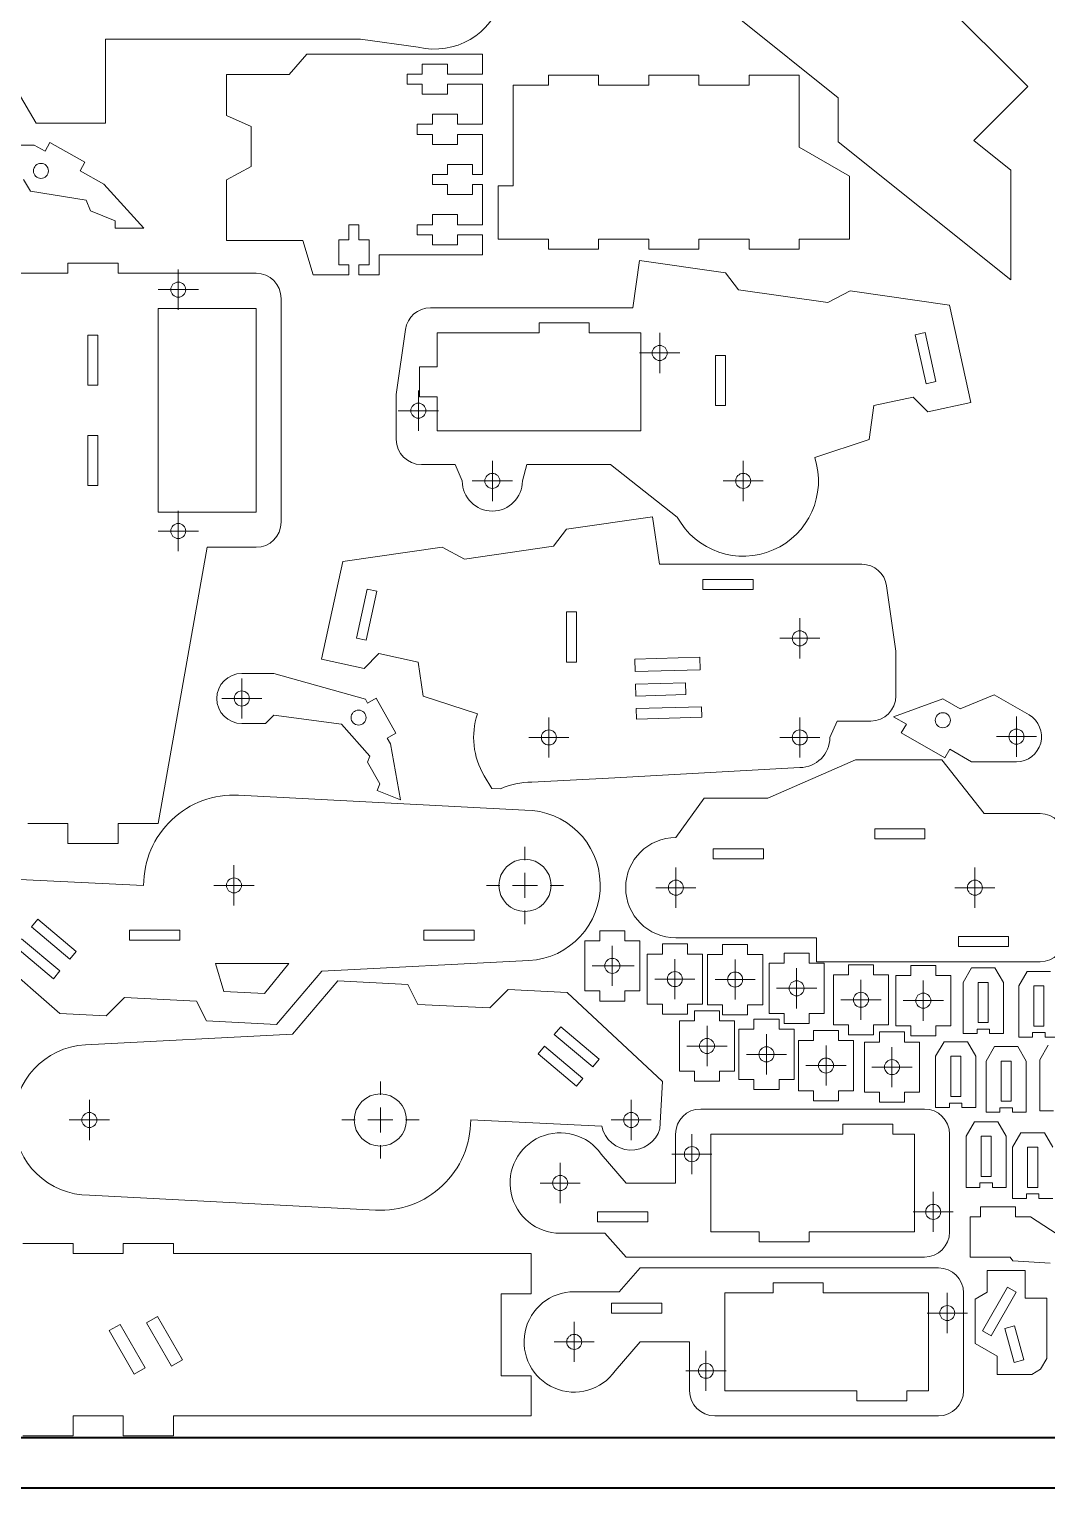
# Model space of a CAD drawing. Header units: millimetres. Extents: x 0 to 1189, y 0 to 841.
# Drawn here: x 303.1 to 505.9, y 0.2 to 290.9 of the extents above; entities that cross this region are included whole.
import ezdxf

# ---------------------------------------------------------------- set-up
doc = ezdxf.new("R2010")
doc.units = ezdxf.units.MM

# ---------------------------------------------------------------- blocks, each defined once
blk = doc.blocks.new('SW_CENTERMARKSYMBOL_24')
at = {"color": 0, "linetype": 'Continuous', "lineweight": 0}
for p, q in [((0, 2.5), (0, 4)), ((-2.5, 0), (-4, 0)), ((0, 0), (-2.5, 0)), ((0, 0), (0, 2.5)), ((0, 0), (0, -2.5)), ((0, 0), (2.5, 0)), ((2.5, 0), (4, 0)), ((0, -2.5), (0, -4))]:
    blk.add_line(p, q, dxfattribs=at)
blk = doc.blocks.new('SW_CENTERMARKSYMBOL_25')
at = {"color": 0, "linetype": 'Continuous', "lineweight": 0}
for p, q in [((0, 5), (0, 7.7)), ((-5, 0), (-7.7, 0)), ((0, 0), (-2.5, 0)), ((0, 0), (0, 2.5)), ((0, 0), (0, -2.5)), ((0, 0), (2.5, 0)), ((5, 0), (7.7, 0)), ((0, -5), (0, -7.7))]:
    blk.add_line(p, q, dxfattribs=at)
blk = doc.blocks.new('SW_CENTERMARKSYMBOL_26')
at = {"color": 0, "linetype": 'Continuous', "lineweight": 0}
for p, q in [((0, 2.5), (0, 4)), ((-2.5, 0), (-4, 0)), ((0, 0), (-2.5, 0)), ((0, 0), (0, 2.5)), ((0, 0), (0, -2.5)), ((0, 0), (2.5, 0)), ((2.5, 0), (4, 0)), ((0, -2.5), (0, -4))]:
    blk.add_line(p, q, dxfattribs=at)
blk = doc.blocks.new('SW_CENTERMARKSYMBOL_30')
at = {"color": 0, "linetype": 'Continuous', "lineweight": 0}
for p, q in [((0, 5), (0, 7.7)), ((-5, 0), (-7.7, 0)), ((0, 0), (-2.5, 0)), ((0, 0), (0, 2.5)), ((0, 0), (0, -2.5)), ((0, 0), (2.5, 0)), ((5, 0), (7.7, 0)), ((0, -5), (0, -7.7))]:
    blk.add_line(p, q, dxfattribs=at)
blk = doc.blocks.new('SW_CENTERMARKSYMBOL_31')
at = {"color": 0, "linetype": 'Continuous', "lineweight": 0}
for p, q in [((0, 2.5), (0, 4)), ((-2.5, 0), (-4, 0)), ((0, 0), (-2.5, 0)), ((0, 0), (0, 2.5)), ((0, 0), (0, -2.5)), ((0, 0), (2.5, 0)), ((2.5, 0), (4, 0)), ((0, -2.5), (0, -4))]:
    blk.add_line(p, q, dxfattribs=at)
blk = doc.blocks.new('SW_CENTERMARKSYMBOL_34')
at = {"color": 0, "linetype": 'Continuous', "lineweight": 0}
for p, q in [((0, 2.5), (0, 4)), ((-2.5, 0), (-4, 0)), ((0, 0), (-2.5, 0)), ((0, 0), (0, 2.5)), ((0, 0), (0, -2.5)), ((0, 0), (2.5, 0)), ((2.5, 0), (4, 0)), ((0, -2.5), (0, -4))]:
    blk.add_line(p, q, dxfattribs=at)
blk = doc.blocks.new('SW_CENTERMARKSYMBOL_35')
at = {"color": 0, "linetype": 'Continuous', "lineweight": 0}
for p, q in [((0, 2.5), (0, 4)), ((-2.5, 0), (-4, 0)), ((0, 0), (-2.5, 0)), ((0, 0), (0, 2.5)), ((0, 0), (0, -2.5)), ((0, 0), (2.5, 0)), ((2.5, 0), (4, 0)), ((0, -2.5), (0, -4))]:
    blk.add_line(p, q, dxfattribs=at)
blk = doc.blocks.new('SW_CENTERMARKSYMBOL_36')
at = {"color": 0, "linetype": 'Continuous', "lineweight": 0}
for p, q in [((0, 2.5), (0, 4)), ((-2.5, 0), (-4, 0)), ((0, 0), (-2.5, 0)), ((0, 0), (0, 2.5)), ((0, 0), (0, -2.5)), ((0, 0), (2.5, 0)), ((2.5, 0), (4, 0)), ((0, -2.5), (0, -4))]:
    blk.add_line(p, q, dxfattribs=at)
blk = doc.blocks.new('SW_CENTERMARKSYMBOL_40')
at = {"color": 0, "linetype": 'Continuous', "lineweight": 0}
for p, q in [((0, 2.5), (0, 4)), ((-2.5, 0), (-4, 0)), ((0, 0), (-2.5, 0)), ((0, 0), (0, 2.5)), ((0, 0), (0, -2.5)), ((0, 0), (2.5, 0)), ((2.5, 0), (4, 0)), ((0, -2.5), (0, -4))]:
    blk.add_line(p, q, dxfattribs=at)
blk = doc.blocks.new('SW_CENTERMARKSYMBOL_41')
at = {"color": 0, "linetype": 'Continuous', "lineweight": 0}
for p, q in [((0, 2.5), (0, 4)), ((-2.5, 0), (-4, 0)), ((0, 0), (-2.5, 0)), ((0, 0), (0, 2.5)), ((0, 0), (0, -2.5)), ((0, 0), (2.5, 0)), ((2.5, 0), (4, 0)), ((0, -2.5), (0, -4))]:
    blk.add_line(p, q, dxfattribs=at)
blk = doc.blocks.new('SW_CENTERMARKSYMBOL_42')
at = {"color": 0, "linetype": 'Continuous', "lineweight": 0}
for p, q in [((0, 2.5), (0, 4)), ((-2.5, 0), (-4, 0)), ((0, 0), (-2.5, 0)), ((0, 0), (0, 2.5)), ((0, 0), (0, -2.5)), ((0, 0), (2.5, 0)), ((2.5, 0), (4, 0)), ((0, -2.5), (0, -4))]:
    blk.add_line(p, q, dxfattribs=at)
blk = doc.blocks.new('SW_CENTERMARKSYMBOL_46')
at = {"color": 0, "linetype": 'Continuous', "lineweight": 0}
for p, q in [((0, 2.5), (0, 4)), ((-2.5, 0), (-4, 0)), ((0, 0), (-2.5, 0)), ((0, 0), (0, 2.5)), ((0, 0), (0, -2.5)), ((0, 0), (2.5, 0)), ((2.5, 0), (4, 0)), ((0, -2.5), (0, -4))]:
    blk.add_line(p, q, dxfattribs=at)
blk = doc.blocks.new('SW_CENTERMARKSYMBOL_47')
at = {"color": 0, "linetype": 'Continuous', "lineweight": 0}
for p, q in [((0, 2.5), (0, 4)), ((-2.5, 0), (-4, 0)), ((0, 0), (-2.5, 0)), ((0, 0), (0, 2.5)), ((0, 0), (0, -2.5)), ((0, 0), (2.5, 0)), ((2.5, 0), (4, 0)), ((0, -2.5), (0, -4))]:
    blk.add_line(p, q, dxfattribs=at)
blk = doc.blocks.new('SW_CENTERMARKSYMBOL_50')
at = {"color": 0, "linetype": 'Continuous', "lineweight": 0}
for p, q in [((0, 2.5), (0, 4)), ((-2.5, 0), (-4, 0)), ((0, 0), (-2.5, 0)), ((0, 0), (0, 2.5)), ((0, 0), (0, -2.5)), ((0, 0), (2.5, 0)), ((2.5, 0), (4, 0)), ((0, -2.5), (0, -4))]:
    blk.add_line(p, q, dxfattribs=at)
blk = doc.blocks.new('SW_CENTERMARKSYMBOL_51')
at = {"color": 0, "linetype": 'Continuous', "lineweight": 0}
for p, q in [((0, 2.5), (0, 4)), ((-2.5, 0), (-4, 0)), ((0, 0), (-2.5, 0)), ((0, 0), (0, 2.5)), ((0, 0), (0, -2.5)), ((0, 0), (2.5, 0)), ((2.5, 0), (4, 0)), ((0, -2.5), (0, -4))]:
    blk.add_line(p, q, dxfattribs=at)
blk = doc.blocks.new('SW_CENTERMARKSYMBOL_52')
at = {"color": 0, "linetype": 'Continuous', "lineweight": 0}
for p, q in [((0, 2.5), (0, 4)), ((-2.5, 0), (-4, 0)), ((0, 0), (-2.5, 0)), ((0, 0), (0, 2.5)), ((0, 0), (0, -2.5)), ((0, 0), (2.5, 0)), ((2.5, 0), (4, 0)), ((0, -2.5), (0, -4))]:
    blk.add_line(p, q, dxfattribs=at)
blk = doc.blocks.new('SW_CENTERMARKSYMBOL_53')
at = {"color": 0, "linetype": 'Continuous', "lineweight": 0}
for p, q in [((0, 2.5), (0, 4)), ((-2.5, 0), (-4, 0)), ((0, 0), (-2.5, 0)), ((0, 0), (0, 2.5)), ((0, 0), (0, -2.5)), ((0, 0), (2.5, 0)), ((2.5, 0), (4, 0)), ((0, -2.5), (0, -4))]:
    blk.add_line(p, q, dxfattribs=at)
blk = doc.blocks.new('SW_CENTERMARKSYMBOL_61')
at = {"color": 0, "linetype": 'Continuous', "lineweight": 0}
for p, q in [((0, 2.5), (0, 4)), ((-2.5, 0), (-4, 0)), ((0, 0), (-2.5, 0)), ((0, 0), (0, 2.5)), ((0, 0), (0, -2.5)), ((0, 0), (2.5, 0)), ((2.5, 0), (4, 0)), ((0, -2.5), (0, -4))]:
    blk.add_line(p, q, dxfattribs=at)
blk = doc.blocks.new('SW_CENTERMARKSYMBOL_62')
at = {"color": 0, "linetype": 'Continuous', "lineweight": 0}
for p, q in [((0, 2.5), (0, 4)), ((-2.5, 0), (-4, 0)), ((0, 0), (-2.5, 0)), ((0, 0), (0, 2.5)), ((0, 0), (0, -2.5)), ((0, 0), (2.5, 0)), ((2.5, 0), (4, 0)), ((0, -2.5), (0, -4))]:
    blk.add_line(p, q, dxfattribs=at)
blk = doc.blocks.new('SW_CENTERMARKSYMBOL_63')
at = {"color": 0, "linetype": 'Continuous', "lineweight": 0}
for p, q in [((0, 2.5), (0, 4)), ((-2.5, 0), (-4, 0)), ((0, 0), (-2.5, 0)), ((0, 0), (0, 2.5)), ((0, 0), (0, -2.5)), ((0, 0), (2.5, 0)), ((2.5, 0), (4, 0)), ((0, -2.5), (0, -4))]:
    blk.add_line(p, q, dxfattribs=at)
blk = doc.blocks.new('SW_CENTERMARKSYMBOL_82')
at = {"color": 0, "linetype": 'Continuous', "lineweight": 0}
for p, q in [((0, 2.5), (0, 4)), ((-2.5, 0), (-4, 0)), ((0, 0), (-2.5, 0)), ((0, 0), (0, 2.5)), ((0, 0), (0, -2.5)), ((0, 0), (2.5, 0)), ((2.5, 0), (4, 0)), ((0, -2.5), (0, -4))]:
    blk.add_line(p, q, dxfattribs=at)
blk = doc.blocks.new('SW_CENTERMARKSYMBOL_83')
at = {"color": 0, "linetype": 'Continuous', "lineweight": 0}
for p, q in [((0, 2.5), (0, 4)), ((-2.5, 0), (-4, 0)), ((0, 0), (-2.5, 0)), ((0, 0), (0, 2.5)), ((0, 0), (0, -2.5)), ((0, 0), (2.5, 0)), ((2.5, 0), (4, 0)), ((0, -2.5), (0, -4))]:
    blk.add_line(p, q, dxfattribs=at)
blk = doc.blocks.new('SW_CENTERMARKSYMBOL_147')
at = {"color": 0, "linetype": 'Continuous', "lineweight": 0}
for p, q in [((0, 2.5), (0, 4)), ((-2.5, 0), (-4, 0)), ((0, 0), (-2.5, 0)), ((0, 0), (0, 2.5)), ((0, 0), (0, -2.5)), ((0, 0), (2.5, 0)), ((2.5, 0), (4, 0)), ((0, -2.5), (0, -4))]:
    blk.add_line(p, q, dxfattribs=at)
blk = doc.blocks.new('SW_CENTERMARKSYMBOL_148')
at = {"color": 0, "linetype": 'Continuous', "lineweight": 0}
for p, q in [((0, 2.5), (0, 4)), ((-2.5, 0), (-4, 0)), ((0, 0), (-2.5, 0)), ((0, 0), (0, 2.5)), ((0, 0), (0, -2.5)), ((0, 0), (2.5, 0)), ((2.5, 0), (4, 0)), ((0, -2.5), (0, -4))]:
    blk.add_line(p, q, dxfattribs=at)
blk = doc.blocks.new('SW_CENTERMARKSYMBOL_149')
at = {"color": 0, "linetype": 'Continuous', "lineweight": 0}
for p, q in [((0, 2.5), (0, 4)), ((-2.5, 0), (-4, 0)), ((0, 0), (-2.5, 0)), ((0, 0), (0, 2.5)), ((0, 0), (0, -2.5)), ((0, 0), (2.5, 0)), ((2.5, 0), (4, 0)), ((0, -2.5), (0, -4))]:
    blk.add_line(p, q, dxfattribs=at)
blk = doc.blocks.new('SW_CENTERMARKSYMBOL_150')
at = {"color": 0, "linetype": 'Continuous', "lineweight": 0}
for p, q in [((0, 2.5), (0, 4)), ((-2.5, 0), (-4, 0)), ((0, 0), (-2.5, 0)), ((0, 0), (0, 2.5)), ((0, 0), (0, -2.5)), ((0, 0), (2.5, 0)), ((2.5, 0), (4, 0)), ((0, -2.5), (0, -4))]:
    blk.add_line(p, q, dxfattribs=at)
blk = doc.blocks.new('SW_CENTERMARKSYMBOL_151')
at = {"color": 0, "linetype": 'Continuous', "lineweight": 0}
for p, q in [((0, 2.5), (0, 4)), ((-2.5, 0), (-4, 0)), ((0, 0), (-2.5, 0)), ((0, 0), (0, 2.5)), ((0, 0), (0, -2.5)), ((0, 0), (2.5, 0)), ((2.5, 0), (4, 0)), ((0, -2.5), (0, -4))]:
    blk.add_line(p, q, dxfattribs=at)
blk = doc.blocks.new('SW_CENTERMARKSYMBOL_152')
at = {"color": 0, "linetype": 'Continuous', "lineweight": 0}
for p, q in [((0, 2.5), (0, 4)), ((-2.5, 0), (-4, 0)), ((0, 0), (-2.5, 0)), ((0, 0), (0, 2.5)), ((0, 0), (0, -2.5)), ((0, 0), (2.5, 0)), ((2.5, 0), (4, 0)), ((0, -2.5), (0, -4))]:
    blk.add_line(p, q, dxfattribs=at)
blk = doc.blocks.new('SW_CENTERMARKSYMBOL_153')
at = {"color": 0, "linetype": 'Continuous', "lineweight": 0}
for p, q in [((0, 2.5), (0, 4)), ((-2.5, 0), (-4, 0)), ((0, 0), (-2.5, 0)), ((0, 0), (0, 2.5)), ((0, 0), (0, -2.5)), ((0, 0), (2.5, 0)), ((2.5, 0), (4, 0)), ((0, -2.5), (0, -4))]:
    blk.add_line(p, q, dxfattribs=at)
blk = doc.blocks.new('SW_CENTERMARKSYMBOL_154')
at = {"color": 0, "linetype": 'Continuous', "lineweight": 0}
for p, q in [((0, 2.5), (0, 4)), ((-2.5, 0), (-4, 0)), ((0, 0), (-2.5, 0)), ((0, 0), (0, 2.5)), ((0, 0), (0, -2.5)), ((0, 0), (2.5, 0)), ((2.5, 0), (4, 0)), ((0, -2.5), (0, -4))]:
    blk.add_line(p, q, dxfattribs=at)
blk = doc.blocks.new('SW_CENTERMARKSYMBOL_155')
at = {"color": 0, "linetype": 'Continuous', "lineweight": 0}
for p, q in [((0, 2.5), (0, 4)), ((-2.5, 0), (-4, 0)), ((0, 0), (-2.5, 0)), ((0, 0), (0, 2.5)), ((0, 0), (0, -2.5)), ((0, 0), (2.5, 0)), ((2.5, 0), (4, 0)), ((0, -2.5), (0, -4))]:
    blk.add_line(p, q, dxfattribs=at)
blk = doc.blocks.new('SW_CENTERMARKSYMBOL_156')
at = {"color": 0, "linetype": 'Continuous', "lineweight": 0}
for p, q in [((0, 2.5), (0, 4)), ((-2.5, 0), (-4, 0)), ((0, 0), (-2.5, 0)), ((0, 0), (0, 2.5)), ((0, 0), (0, -2.5)), ((0, 0), (2.5, 0)), ((2.5, 0), (4.33, 0)), ((0, -2.5), (0, -4))]:
    blk.add_line(p, q, dxfattribs=at)
blk = doc.blocks.new('SW_CENTERMARKSYMBOL_161')
at = {"color": 0, "linetype": 'Continuous', "lineweight": 0}
for p, q in [((0, 2.5), (0, 4)), ((-2.5, 0), (-4, 0)), ((0, 0), (-2.5, 0)), ((0, 0), (0, 2.5)), ((0, 0), (0, -2.5)), ((0, 0), (2.5, 0)), ((2.5, 0), (4, 0)), ((0, -2.5), (0, -4))]:
    blk.add_line(p, q, dxfattribs=at)
blk = doc.blocks.new('SW_CENTERMARKSYMBOL_165')
at = {"color": 0, "linetype": 'Continuous', "lineweight": 0}
for p, q in [((0, 2.5), (0, 4)), ((-2.5, 0), (-4, 0)), ((0, 0), (-2.5, 0)), ((0, 0), (0, 2.5)), ((0, 0), (0, -2.5)), ((0, 0), (2.5, 0)), ((2.5, 0), (4, 0)), ((0, -2.5), (0, -4))]:
    blk.add_line(p, q, dxfattribs=at)

msp = doc.modelspace()

# ---------------------------------------------------------------- linework, layer by layer
at = {"color": 7, "linetype": 'Continuous', "lineweight": 15}
for p, q in [((502.13, 279.42), (472.27, 309.29)), ((444.61, 292.97), (464.35, 277.17)), ((294.63, 288.9), (304.48, 272.16)), ((318.3, 288.9), (369.17, 288.9)), ((318.3, 272.16), (318.3, 288.9)), ((369.17, 288.9), (380.64, 287.29)), ((354.92, 281.83), (358.47, 285.91)), ((358.47, 285.91), (393.47, 285.91)), ((393.47, 285.91), (393.47, 281.91)), ((381.47, 283.91), (381.47, 281.91)), ((386.47, 283.91), (381.47, 283.91)), ((386.47, 281.91), (386.47, 283.91)), ((342.42, 281.83), (354.92, 281.83)), ((342.42, 273.68), (342.42, 281.83)), ((378.47, 281.91), (378.47, 279.91)), ((381.47, 281.91), (378.47, 281.91)), ((378.47, 279.91), (381.47, 279.91)), ((381.47, 279.91), (381.47, 277.91)), ((393.47, 281.91), (386.47, 281.91)), ((386.47, 279.91), (393.47, 279.91)), ((386.47, 277.91), (386.47, 279.91)), ((393.47, 279.91), (393.47, 271.91)), ((399.61, 279.68), (406.61, 279.68)), ((399.61, 259.68), (399.61, 279.68)), ((406.61, 279.68), (406.61, 281.68)), ((406.61, 281.68), (416.61, 281.68)), ((416.61, 281.68), (416.61, 279.68)), ((416.61, 279.68), (426.61, 279.68)), ((426.61, 281.68), (436.61, 281.68)), ((426.61, 279.68), (426.61, 281.68)), ((436.61, 281.68), (436.61, 279.68)), ((436.61, 279.68), (446.61, 279.68)), ((446.61, 281.68), (456.61, 281.68)), ((446.61, 279.68), (446.61, 281.68)), ((456.61, 281.68), (456.61, 267.35)), ((491.38, 268.67), (502.13, 279.42)), ((381.47, 277.91), (386.47, 277.91)), ((464.35, 277.17), (464.35, 268.44)), ((347.37, 271.46), (342.42, 273.68)), ((383.47, 273.91), (383.47, 271.91)), ((388.47, 273.91), (383.47, 273.91)), ((388.47, 271.91), (388.47, 273.91)), ((304.48, 272.16), (318.3, 272.16)), ((347.37, 263.53), (347.37, 271.46)), ((380.47, 271.91), (380.47, 269.91)), ((383.47, 271.91), (380.47, 271.91)), ((393.47, 271.91), (388.47, 271.91)), ((304.09, 267.76), (279.84, 267.76)), ((306.27, 266.54), (304.09, 267.76)), ((307.25, 268.28), (306.27, 266.54)), ((314.23, 264.38), (307.25, 268.28)), ((380.47, 269.91), (383.47, 269.91)), ((383.47, 269.91), (383.47, 267.91)), ((383.47, 267.91), (388.47, 267.91)), ((388.47, 269.91), (393.47, 269.91)), ((388.47, 267.91), (388.47, 269.91)), ((393.47, 269.91), (393.47, 261.91)), ((464.35, 268.44), (498.77, 240.9)), ((498.77, 262.76), (491.38, 268.67)), ((456.61, 267.35), (466.61, 261.61)), ((313.25, 262.63), (314.23, 264.38)), ((317.99, 259.98), (313.25, 262.63)), ((342.42, 260.88), (347.37, 263.53)), ((383.47, 261.91), (383.47, 259.91)), ((386.47, 261.91), (383.47, 261.91)), ((386.47, 263.91), (386.47, 261.91)), ((391.47, 263.91), (386.47, 263.91)), ((391.47, 261.91), (391.47, 263.91)), ((393.47, 261.91), (391.47, 261.91)), ((466.61, 261.61), (466.61, 249.02)), ((498.77, 240.9), (498.77, 262.76)), ((301.99, 260.91), (303.4, 258.61)), ((325.95, 251.23), (317.99, 259.98)), ((342.42, 248.79), (342.42, 260.88)), ((383.47, 259.91), (386.47, 259.91)), ((386.47, 259.91), (386.47, 257.91)), ((391.47, 259.91), (393.47, 259.91)), ((391.47, 257.91), (391.47, 259.91)), ((393.47, 259.91), (393.47, 251.91)), ((396.61, 259.68), (399.61, 259.68)), ((396.61, 249.02), (396.61, 259.68)), ((303.4, 258.61), (314.45, 256.78)), ((314.45, 256.78), (315.33, 254.68)), ((386.47, 257.91), (391.47, 257.91)), ((315.33, 254.68), (320.27, 252.67)), ((383.47, 253.91), (383.47, 251.91)), ((388.47, 253.91), (383.47, 253.91)), ((388.47, 251.91), (388.47, 253.91)), ((320.27, 252.67), (320.27, 251.23)), ((320.27, 251.23), (325.95, 251.23)), ((366.85, 251.91), (366.85, 248.91)), ((368.85, 251.91), (366.85, 251.91)), ((368.85, 248.91), (368.85, 251.91)), ((380.47, 251.91), (380.47, 249.91)), ((383.47, 251.91), (380.47, 251.91)), ((393.47, 251.91), (388.47, 251.91)), ((357.66, 248.79), (342.42, 248.79)), ((359.71, 241.91), (357.66, 248.79)), ((364.85, 248.91), (364.85, 243.91)), ((366.85, 248.91), (364.85, 248.91)), ((370.85, 248.91), (368.85, 248.91)), ((370.85, 243.91), (370.85, 248.91)), ((380.47, 249.91), (383.47, 249.91)), ((383.47, 249.91), (383.47, 247.91)), ((383.47, 247.91), (388.47, 247.91)), ((388.47, 249.91), (393.47, 249.91)), ((388.47, 247.91), (388.47, 249.91)), ((393.47, 249.91), (393.47, 245.91)), ((406.61, 249.02), (396.61, 249.02)), ((406.61, 247.02), (406.61, 249.02)), ((416.61, 249.02), (416.61, 247.02)), ((426.61, 249.02), (416.61, 249.02)), ((426.61, 247.02), (426.61, 249.02)), ((436.61, 249.02), (436.61, 247.02)), ((446.61, 249.02), (436.61, 249.02)), ((446.61, 247.02), (446.61, 249.02)), ((456.61, 249.02), (456.61, 247.02)), ((466.61, 249.02), (456.61, 249.02)), ((310.83, 244.22), (310.83, 242.22)), ((320.83, 244.22), (310.83, 244.22)), ((320.83, 242.22), (320.83, 244.22)), ((372.85, 245.91), (372.85, 241.91)), ((393.47, 245.91), (372.85, 245.91)), ((416.61, 247.02), (406.61, 247.02)), ((424.77, 244.8), (423.4, 235.35)), ((441.92, 242.33), (424.77, 244.8)), ((436.61, 247.02), (426.61, 247.02)), ((456.61, 247.02), (446.61, 247.02)), ((310.83, 242.22), (283.33, 242.22)), ((348.33, 242.22), (320.83, 242.22)), ((366.85, 241.91), (359.71, 241.91)), ((364.85, 243.91), (366.85, 243.91)), ((366.85, 243.91), (366.85, 241.91)), ((368.85, 243.91), (370.85, 243.91)), ((368.85, 241.91), (368.85, 243.91)), ((372.85, 241.91), (368.85, 241.91)), ((444.49, 238.94), (441.92, 242.33)), ((462.27, 236.38), (444.49, 238.94)), ((466.73, 238.75), (462.27, 236.38)), ((486.53, 235.89), (466.73, 238.75)), ((353.33, 192.62), (353.33, 237.22)), ((490.77, 216.46), (486.53, 235.89)), ((348.33, 235.22), (328.83, 235.22)), ((328.83, 235.22), (328.83, 194.62)), ((348.33, 194.62), (348.33, 235.22)), ((423.4, 235.35), (383.07, 235.35)), ((316.83, 229.92), (314.83, 229.92)), ((314.83, 229.92), (314.83, 219.92)), ((316.83, 219.92), (316.83, 229.92)), ((378.12, 231.05), (376.28, 218.04)), ((404.73, 230.35), (384.43, 230.35)), ((384.43, 230.35), (384.43, 223.6)), ((414.73, 232.35), (404.73, 232.35)), ((404.73, 232.35), (404.73, 230.35)), ((414.73, 230.35), (414.73, 232.35)), ((425.03, 230.35), (414.73, 230.35)), ((425.03, 210.85), (425.03, 230.35)), ((481.68, 230.41), (479.73, 229.98)), ((479.73, 229.98), (481.86, 220.21)), ((483.81, 220.64), (481.68, 230.41)), ((441.92, 225.85), (439.92, 225.85)), ((439.92, 225.85), (439.92, 215.85)), ((441.92, 215.85), (441.92, 225.85)), ((384.43, 223.6), (380.93, 223.6)), ((380.93, 223.6), (380.93, 217.6)), ((314.83, 219.92), (316.83, 219.92)), ((376.28, 218.04), (376.28, 209.12)), ((481.86, 220.21), (483.81, 220.64)), ((380.93, 217.6), (384.43, 217.6)), ((384.43, 217.6), (384.43, 210.85)), ((439.92, 215.85), (441.92, 215.85)), ((470.51, 209.09), (471.49, 215.86)), ((471.49, 215.86), (479.3, 217.56)), ((479.3, 217.56), (482.25, 214.61)), ((482.25, 214.61), (490.77, 216.46)), ((316.83, 209.92), (314.83, 209.92)), ((314.83, 209.92), (314.83, 199.92)), ((316.83, 199.92), (316.83, 209.92)), ((384.43, 210.85), (425.03, 210.85)), ((459.68, 205.53), (470.51, 209.09)), ((381.28, 204.12), (387.99, 204.12)), ((387.99, 204.12), (389.43, 200.85)), ((401.43, 200.85), (402.29, 204.12)), ((402.29, 204.12), (418.96, 204.12)), ((418.96, 204.12), (432.28, 193.63)), ((314.83, 199.92), (316.83, 199.92)), ((328.83, 194.62), (348.33, 194.62)), ((410.21, 191.22), (427.36, 193.7)), ((427.36, 193.7), (428.73, 184.24)), ((407.64, 187.84), (410.21, 191.22)), ((328.83, 132.62), (338.58, 187.62)), ((338.58, 187.62), (348.33, 187.62)), ((365.6, 184.79), (385.4, 187.64)), ((385.4, 187.64), (389.86, 185.27)), ((389.86, 185.27), (407.64, 187.84)), ((361.36, 165.36), (365.6, 184.79)), ((428.73, 184.24), (469.06, 184.24)), ((437.4, 181.24), (447.4, 181.24)), ((437.4, 179.24), (437.4, 181.24)), ((447.4, 181.24), (447.4, 179.24)), ((368.32, 169.53), (370.45, 179.3)), ((372.4, 178.88), (370.27, 169.11)), ((370.45, 179.3), (372.4, 178.88)), ((447.4, 179.24), (437.4, 179.24)), ((474.01, 179.94), (475.85, 166.93)), ((410.21, 174.74), (412.21, 174.74)), ((410.21, 164.74), (410.21, 174.74)), ((412.21, 174.74), (412.21, 164.74)), ((370.27, 169.11), (368.32, 169.53)), ((372.83, 166.45), (369.88, 163.5)), ((380.64, 164.75), (372.83, 166.45)), ((423.81, 165.36), (436.8, 165.74)), ((436.8, 165.74), (436.88, 163.24)), ((475.85, 166.93), (475.85, 158.01)), ((369.88, 163.5), (361.36, 165.36)), ((381.62, 157.98), (380.64, 164.75)), ((412.21, 164.74), (410.21, 164.74)), ((423.88, 162.86), (423.81, 165.36)), ((436.88, 163.24), (423.88, 162.86)), ((351.87, 162.5), (345.49, 162.5)), ((370.12, 157.35), (351.87, 162.5)), ((423.96, 160.36), (433.95, 160.65)), ((424.03, 157.98), (423.96, 160.36)), ((433.95, 160.65), (434.02, 158.28)), ((370.56, 156.57), (370.12, 157.35)), ((372.3, 157.55), (370.56, 156.57)), ((376.21, 150.57), (372.3, 157.55)), ((392.45, 154.42), (381.62, 157.98)), ((434.02, 158.28), (424.03, 157.98)), ((485.21, 157.44), (475.39, 153.87)), ((488.64, 155.46), (485.21, 157.44)), ((495.46, 158.23), (488.64, 155.46)), ((502.39, 154.23), (495.46, 158.23)), ((350.21, 152.5), (351.87, 154.16)), ((351.87, 154.16), (365.39, 152.36)), ((424.1, 155.49), (437.1, 155.87)), ((424.17, 153.36), (424.1, 155.49)), ((437.1, 155.87), (437.16, 153.75)), ((345.49, 152.5), (350.21, 152.5)), ((365.39, 152.36), (371.03, 146)), ((437.16, 153.75), (424.17, 153.36)), ((464.14, 153.01), (462.7, 149.74)), ((470.85, 153.01), (464.14, 153.01)), ((475.39, 153.87), (477.94, 152.4)), ((477.94, 152.4), (476.94, 150.67)), ((374.47, 149.59), (376.21, 150.57)), ((375.11, 148.46), (374.47, 149.59)), ((377.12, 137.29), (375.11, 148.46)), ((476.94, 150.67), (485.61, 145.67)), ((371.03, 146), (370.56, 144.81)), ((485.61, 145.67), (486.61, 147.4)), ((486.61, 147.4), (490.94, 144.9)), ((370.56, 144.81), (372.98, 140.49)), ((456.7, 143.74), (419.84, 141.72)), ((467.8, 145.25), (450.33, 137.62)), ((485.01, 145.25), (467.8, 145.25)), ((493.46, 134.55), (485.01, 145.25)), ((490.94, 144.9), (499.89, 144.9)), ((372.98, 140.49), (372.44, 139.14)), ((395.31, 139.54), (393.8, 142.1)), ((397.05, 139.49), (395.31, 139.54)), ((419.84, 141.72), (403.31, 140.85)), ((401.93, 135.26), (344.86, 138.24)), ((372.44, 139.14), (377.12, 137.29)), ((437.63, 137.62), (432.01, 129.8)), ((450.33, 137.62), (437.63, 137.62)), ((504.61, 134.55), (493.46, 134.55)), ((302.83, 132.62), (310.83, 132.62)), ((310.83, 132.62), (310.83, 128.62)), ((320.83, 132.62), (328.83, 132.62)), ((320.83, 128.62), (320.83, 132.62)), ((481.65, 131.55), (471.65, 131.55)), ((471.65, 131.55), (471.65, 129.55)), ((481.65, 129.55), (481.65, 131.55)), ((310.83, 128.62), (320.83, 128.62)), ((471.65, 129.55), (481.65, 129.55)), ((439.47, 127.55), (439.47, 125.55)), ((449.47, 127.55), (439.47, 127.55)), ((439.47, 125.55), (449.47, 125.55)), ((449.47, 125.55), (449.47, 127.55)), ((325.93, 120.26), (297, 121.63)), ((304.84, 113.5), (303.55, 111.97)), ((312.5, 107.07), (304.84, 113.5)), ((303.55, 111.97), (311.21, 105.54)), ((323.11, 111.32), (323.11, 109.32)), ((333.11, 111.32), (323.11, 111.32)), ((333.11, 109.32), (333.11, 111.32)), ((381.79, 111.32), (381.79, 109.32)), ((391.79, 111.32), (381.79, 111.32)), ((391.79, 109.32), (391.79, 111.32)), ((416.84, 111.22), (416.84, 109.22)), ((421.84, 111.22), (416.84, 111.22)), ((421.84, 109.22), (421.84, 111.22)), ((300.31, 108.1), (307.97, 101.67)), ((309.25, 103.21), (301.59, 109.63)), ((323.11, 109.32), (333.11, 109.32)), ((381.79, 109.32), (391.79, 109.32)), ((413.84, 109.22), (413.84, 99.22)), ((416.84, 109.22), (413.84, 109.22)), ((424.84, 109.22), (421.84, 109.22)), ((424.84, 99.22), (424.84, 109.22)), ((429.31, 108.58), (429.31, 106.58)), ((434.31, 108.58), (429.31, 108.58)), ((432.01, 109.8), (460.01, 109.8)), ((434.31, 106.58), (434.31, 108.58)), ((441.31, 108.49), (441.31, 106.49)), ((446.31, 108.49), (441.31, 108.49)), ((446.31, 106.49), (446.31, 108.49)), ((460.01, 109.8), (460.01, 105.05)), ((498.33, 110.05), (488.33, 110.05)), ((488.33, 110.05), (488.33, 108.05)), ((488.33, 108.05), (498.33, 108.05)), ((498.33, 108.05), (498.33, 110.05)), ((295.87, 106.42), (309.25, 94.74)), ((311.21, 105.54), (312.5, 107.07)), ((354.85, 104.67), (340.22, 104.67)), ((340.22, 104.67), (341.93, 99.12)), ((350.01, 98.7), (354.85, 104.67)), ((361.46, 103.14), (402.7, 105.28)), ((426.31, 106.58), (426.31, 96.58)), ((429.31, 106.58), (426.31, 106.58)), ((437.31, 106.58), (434.31, 106.58)), ((437.31, 96.58), (437.31, 106.58)), ((438.31, 106.49), (438.31, 96.49)), ((441.31, 106.49), (438.31, 106.49)), ((449.31, 106.49), (446.31, 106.49)), ((449.31, 96.49), (449.31, 106.49)), ((450.57, 104.75), (450.57, 94.75)), ((453.57, 104.75), (450.57, 104.75)), ((453.57, 106.75), (453.57, 104.75)), ((458.57, 106.75), (453.57, 106.75)), ((458.57, 104.75), (458.57, 106.75)), ((461.57, 104.75), (458.57, 104.75)), ((460.01, 105.05), (504.61, 105.05)), ((461.57, 94.75), (461.57, 104.75)), ((307.97, 101.67), (309.25, 103.21)), ((352.38, 92.55), (361.46, 103.14)), ((463.4, 102.46), (463.4, 92.46)), ((466.4, 102.46), (463.4, 102.46)), ((466.4, 104.46), (466.4, 102.46)), ((471.4, 104.46), (466.4, 104.46)), ((471.4, 102.46), (471.4, 104.46)), ((474.4, 102.46), (471.4, 102.46)), ((474.4, 92.46), (474.4, 102.46)), ((475.82, 102.29), (475.82, 92.29)), ((478.82, 102.29), (475.82, 102.29)), ((478.82, 104.29), (478.82, 102.29)), ((483.82, 104.29), (478.82, 104.29)), ((483.82, 102.29), (483.82, 104.29)), ((486.82, 102.29), (483.82, 102.29)), ((486.82, 92.29), (486.82, 102.29)), ((490.95, 103.83), (489.28, 100.93)), ((495.61, 103.83), (490.95, 103.83)), ((497.28, 100.93), (495.61, 103.83)), ((502.01, 103.12), (500.34, 100.22)), ((506.67, 103.12), (502.01, 103.12)), ((341.93, 99.12), (350.01, 98.7)), ((364.65, 101.22), (355.58, 90.62)), ((378.59, 100.51), (364.65, 101.22)), ((380.58, 96.55), (378.59, 100.51)), ((398.58, 99.49), (394.91, 95.83)), ((410.35, 98.9), (398.58, 99.49)), ((429.32, 81.17), (410.35, 98.9)), ((413.84, 99.22), (416.84, 99.22)), ((416.84, 99.22), (416.84, 97.22)), ((421.84, 99.22), (424.84, 99.22)), ((421.84, 97.22), (421.84, 99.22)), ((489.28, 100.93), (489.28, 90.74)), ((494.28, 100.93), (492.28, 100.93)), ((492.28, 100.93), (492.28, 92.93)), ((494.28, 92.93), (494.28, 100.93)), ((497.28, 90.74), (497.28, 100.93)), ((500.34, 100.22), (500.34, 90.04)), ((505.34, 100.22), (503.34, 100.22)), ((503.34, 100.22), (503.34, 92.22)), ((505.34, 92.22), (505.34, 100.22)), ((318.46, 94.27), (322.12, 97.94)), ((322.12, 97.94), (336.45, 97.21)), ((336.45, 97.21), (338.45, 93.26)), ((394.91, 95.83), (380.58, 96.55)), ((416.84, 97.22), (421.84, 97.22)), ((426.31, 96.58), (429.31, 96.58)), ((429.31, 96.58), (429.31, 94.58)), ((434.31, 96.58), (437.31, 96.58)), ((434.31, 94.58), (434.31, 96.58)), ((438.31, 96.49), (441.31, 96.49)), ((441.31, 96.49), (441.31, 94.49)), ((446.31, 96.49), (449.31, 96.49)), ((446.31, 94.49), (446.31, 96.49)), ((309.25, 94.74), (318.46, 94.27)), ((338.45, 93.26), (352.38, 92.55)), ((429.31, 94.58), (434.31, 94.58)), ((432.71, 93.25), (432.71, 83.25)), ((435.71, 93.25), (432.71, 93.25)), ((435.71, 95.25), (435.71, 93.25)), ((440.71, 95.25), (435.71, 95.25)), ((440.71, 93.25), (440.71, 95.25)), ((443.71, 93.25), (440.71, 93.25)), ((441.31, 94.49), (446.31, 94.49)), ((443.71, 83.25), (443.71, 93.25)), ((447.57, 93.59), (447.57, 91.59)), ((452.57, 93.59), (447.57, 93.59)), ((450.57, 94.75), (453.57, 94.75)), ((452.57, 91.59), (452.57, 93.59)), ((453.57, 94.75), (453.57, 92.75)), ((458.57, 94.75), (461.57, 94.75)), ((458.57, 92.75), (458.57, 94.75)), ((355.58, 90.62), (314.33, 88.49)), ((409.07, 92.09), (407.78, 90.56)), ((407.78, 90.56), (415.44, 84.13)), ((416.73, 85.66), (409.07, 92.09)), ((444.57, 91.59), (444.57, 81.59)), ((447.57, 91.59), (444.57, 91.59)), ((455.57, 91.59), (452.57, 91.59)), ((453.57, 92.75), (458.57, 92.75)), ((455.57, 81.59), (455.57, 91.59)), ((459.43, 91.35), (459.43, 89.35)), ((464.43, 91.35), (459.43, 91.35)), ((463.4, 92.46), (466.4, 92.46)), ((464.43, 89.35), (464.43, 91.35)), ((466.4, 92.46), (466.4, 90.46)), ((466.4, 90.46), (471.4, 90.46)), ((471.4, 92.46), (474.4, 92.46)), ((471.4, 90.46), (471.4, 92.46)), ((472.58, 91.05), (472.58, 89.05)), ((477.58, 91.05), (472.58, 91.05)), ((475.82, 92.29), (478.82, 92.29)), ((477.58, 89.05), (477.58, 91.05)), ((478.82, 92.29), (478.82, 90.29)), ((478.82, 90.29), (483.82, 90.29)), ((483.82, 92.29), (486.82, 92.29)), ((483.82, 90.29), (483.82, 92.29)), ((489.28, 90.74), (492.03, 90.74)), ((492.03, 91.63), (494.53, 91.63)), ((492.03, 90.74), (492.03, 91.63)), ((492.28, 92.93), (494.28, 92.93)), ((494.53, 91.63), (494.53, 90.74)), ((494.53, 90.74), (497.28, 90.74)), ((503.09, 90.92), (505.59, 90.92)), ((503.09, 90.04), (503.09, 90.92)), ((503.34, 92.22), (505.34, 92.22)), ((505.59, 90.92), (505.59, 90.04)), ((405.82, 88.23), (404.54, 86.69)), ((413.48, 81.8), (405.82, 88.23)), ((456.43, 89.35), (456.43, 79.35)), ((459.43, 89.35), (456.43, 89.35)), ((467.43, 89.35), (464.43, 89.35)), ((467.43, 79.35), (467.43, 89.35)), ((469.58, 89.05), (469.58, 79.05)), ((472.58, 89.05), (469.58, 89.05)), ((480.58, 89.05), (477.58, 89.05)), ((480.58, 79.05), (480.58, 89.05)), ((485.45, 89.1), (483.78, 86.2)), ((490.11, 89.1), (485.45, 89.1)), ((491.78, 86.2), (490.11, 89.1)), ((495.5, 88.13), (493.83, 85.23)), ((500.16, 88.13), (495.5, 88.13)), ((501.83, 85.23), (500.16, 88.13)), ((500.34, 90.04), (503.09, 90.04)), ((506.22, 88.41), (504.55, 85.51)), ((505.59, 90.04), (508.34, 90.04)), ((404.54, 86.69), (412.2, 80.27)), ((415.44, 84.13), (416.73, 85.66)), ((483.78, 86.2), (483.78, 76.01)), ((488.78, 86.2), (486.78, 86.2)), ((486.78, 86.2), (486.78, 78.2)), ((488.78, 78.2), (488.78, 86.2)), ((491.78, 76.01), (491.78, 86.2)), ((493.83, 85.23), (493.83, 75.04)), ((498.83, 85.23), (496.83, 85.23)), ((496.83, 85.23), (496.83, 77.23)), ((498.83, 77.23), (498.83, 85.23)), ((501.83, 75.04), (501.83, 85.23)), ((504.55, 85.51), (504.55, 75.32)), ((412.2, 80.27), (413.48, 81.8)), ((432.71, 83.25), (435.71, 83.25)), ((435.71, 83.25), (435.71, 81.25)), ((440.71, 83.25), (443.71, 83.25)), ((440.71, 81.25), (440.71, 83.25)), ((444.57, 81.59), (447.57, 81.59)), ((447.57, 81.59), (447.57, 79.59)), ((452.57, 81.59), (455.57, 81.59)), ((452.57, 79.59), (452.57, 81.59)), ((428.84, 71.73), (429.32, 81.17)), ((435.71, 81.25), (440.71, 81.25)), ((447.57, 79.59), (452.57, 79.59)), ((456.43, 79.35), (459.43, 79.35)), ((459.43, 79.35), (459.43, 77.35)), ((464.43, 79.35), (467.43, 79.35)), ((464.43, 77.35), (464.43, 79.35)), ((469.58, 79.05), (472.58, 79.05)), ((472.58, 79.05), (472.58, 77.05)), ((477.58, 79.05), (480.58, 79.05)), ((477.58, 77.05), (477.58, 79.05)), ((436.95, 75.7), (481.55, 75.7)), ((459.43, 77.35), (464.43, 77.35)), ((472.58, 77.05), (477.58, 77.05)), ((483.78, 76.01), (486.53, 76.01)), ((486.53, 76.89), (489.03, 76.89)), ((486.53, 76.01), (486.53, 76.89)), ((486.78, 78.2), (488.78, 78.2)), ((489.03, 76.89), (489.03, 76.01)), ((489.03, 76.01), (491.78, 76.01)), ((496.58, 75.93), (499.08, 75.93)), ((496.58, 75.04), (496.58, 75.93)), ((496.83, 77.23), (498.83, 77.23)), ((499.08, 75.93), (499.08, 75.04)), ((391.11, 73.51), (417.24, 72.27)), ((465.27, 72.7), (475.27, 72.7)), ((465.27, 70.7), (465.27, 72.7)), ((475.27, 72.7), (475.27, 70.7)), ((491.52, 73.16), (489.85, 70.26)), ((496.19, 73.16), (491.52, 73.16)), ((493.83, 75.04), (496.58, 75.04)), ((497.85, 70.26), (496.19, 73.16)), ((499.08, 75.04), (501.83, 75.04)), ((504.55, 75.32), (507.3, 75.32)), ((431.95, 60.95), (431.95, 70.7)), ((438.95, 70.7), (465.27, 70.7)), ((438.95, 51.2), (438.95, 70.7)), ((475.27, 70.7), (479.55, 70.7)), ((479.55, 70.7), (479.55, 51.2)), ((486.55, 70.7), (486.55, 51.2)), ((489.85, 70.26), (489.85, 60.07)), ((494.85, 70.26), (492.85, 70.26)), ((492.85, 70.26), (492.85, 62.26)), ((494.85, 62.26), (494.85, 70.26)), ((497.85, 60.07), (497.85, 70.26)), ((500.78, 70.97), (499.12, 68.07)), ((505.45, 70.97), (500.78, 70.97)), ((507.12, 68.07), (505.45, 70.97)), ((499.12, 68.07), (499.12, 57.89)), ((504.12, 68.07), (502.12, 68.07)), ((502.12, 68.07), (502.12, 60.07)), ((504.12, 60.07), (504.12, 68.07)), ((417.13, 66.7), (422.12, 60.95)), ((492.85, 62.26), (494.85, 62.26)), ((315.11, 58.51), (372.17, 55.53)), ((422.12, 60.95), (431.95, 60.95)), ((489.85, 60.07), (492.61, 60.07)), ((492.61, 60.96), (495.1, 60.96)), ((492.61, 60.07), (492.61, 60.96)), ((495.1, 60.96), (495.1, 60.07)), ((495.1, 60.07), (497.85, 60.07)), ((501.87, 58.77), (504.37, 58.77)), ((501.87, 57.89), (501.87, 58.77)), ((502.12, 60.07), (504.12, 60.07)), ((504.37, 58.77), (504.37, 57.89)), ((492.69, 56.2), (492.69, 54.2)), ((499.69, 56.2), (492.69, 56.2)), ((499.12, 57.89), (501.87, 57.89)), ((499.69, 54.2), (499.69, 56.2)), ((504.37, 57.89), (507.12, 57.89)), ((416.4, 55.2), (426.4, 55.2)), ((416.4, 53.2), (416.4, 55.2)), ((426.4, 53.2), (416.4, 53.2)), ((426.4, 55.2), (426.4, 53.2)), ((490.69, 54.2), (490.69, 46.2)), ((492.69, 54.2), (490.69, 54.2)), ((502.69, 54.2), (499.69, 54.2)), ((515.14, 46.1), (502.69, 54.2)), ((417.88, 50.95), (408.95, 50.95)), ((422.12, 46.2), (417.88, 50.95)), ((448.58, 51.2), (438.95, 51.2)), ((448.58, 49.2), (448.58, 51.2)), ((458.58, 51.2), (458.58, 49.2)), ((479.55, 51.2), (458.58, 51.2)), ((301.87, 48.9), (311.87, 48.9)), ((311.87, 48.9), (311.87, 46.9)), ((311.87, 46.9), (321.87, 46.9)), ((321.87, 46.9), (321.87, 48.9)), ((321.87, 48.9), (331.87, 48.9)), ((331.87, 48.9), (331.87, 46.9)), ((331.87, 46.9), (403.17, 46.9)), ((403.17, 46.9), (403.17, 38.9)), ((458.58, 49.2), (448.58, 49.2)), ((424.92, 44.04), (420.68, 39.29)), ((481.55, 46.2), (422.12, 46.2)), ((484.35, 44.04), (424.92, 44.04)), ((490.69, 46.2), (498.61, 46.2)), ((498.61, 46.2), (499.16, 45.47)), ((499.16, 45.47), (506.62, 44.95)), ((461.38, 41.04), (451.38, 41.04)), ((451.38, 41.04), (451.38, 39.04)), ((461.38, 39.04), (461.38, 41.04)), ((494.05, 43.5), (494.05, 39.19)), ((501.65, 43.5), (494.05, 43.5)), ((501.65, 38.02), (501.65, 43.5)), ((403.17, 38.9), (397.17, 38.9)), ((397.17, 38.9), (397.17, 22.56)), ((420.68, 39.29), (411.75, 39.29)), ((451.38, 39.04), (441.75, 39.04)), ((441.75, 39.04), (441.75, 19.54)), ((482.35, 39.04), (461.38, 39.04)), ((482.35, 19.54), (482.35, 39.04)), ((489.35, 19.54), (489.35, 39.04)), ((494.05, 39.19), (491.65, 37.78)), ((498.12, 40.19), (493.12, 31.53)), ((494.86, 30.53), (499.86, 39.19)), ((499.86, 39.19), (498.12, 40.19)), ((505.94, 38.02), (501.65, 38.02)), ((505.94, 25.99), (505.94, 38.02)), ((419.2, 37.04), (419.2, 35.04)), ((429.2, 37.04), (419.2, 37.04)), ((419.2, 35.04), (429.2, 35.04)), ((429.2, 35.04), (429.2, 37.04)), ((491.65, 37.78), (491.65, 28.97)), ((319.05, 31.54), (321.22, 32.79)), ((321.22, 32.79), (326.22, 24.13)), ((326.5, 33.1), (328.66, 34.35)), ((331.5, 24.44), (326.5, 33.1)), ((328.66, 34.35), (333.66, 25.69)), ((499.5, 32.49), (497.57, 31.96)), ((501.36, 25.74), (499.5, 32.49)), ((324.05, 22.88), (319.05, 31.54)), ((419.93, 23.54), (424.92, 29.29)), ((424.92, 29.29), (434.75, 29.29)), ((434.75, 29.29), (434.75, 19.54)), ((493.12, 31.53), (494.86, 30.53)), ((497.57, 31.96), (499.43, 25.21)), ((491.65, 28.97), (496.06, 26.43)), ((496.06, 26.43), (496.06, 22.82)), ((326.22, 24.13), (324.05, 22.88)), ((333.66, 25.69), (331.5, 24.44)), ((499.43, 25.21), (501.36, 25.74)), ((502.94, 22.82), (504.66, 23.83)), ((504.66, 23.83), (505.94, 25.99)), ((397.17, 22.56), (403.17, 22.56)), ((403.17, 22.56), (403.17, 14.56)), ((496.06, 22.82), (502.94, 22.82)), ((441.75, 19.54), (468.07, 19.54)), ((468.07, 19.54), (468.07, 17.54)), ((468.07, 17.54), (478.07, 17.54)), ((478.07, 17.54), (478.07, 19.54)), ((478.07, 19.54), (482.35, 19.54)), ((321.87, 14.56), (311.87, 14.56)), ((311.87, 14.56), (311.87, 10.56)), ((321.87, 10.56), (321.87, 14.56)), ((403.17, 14.56), (331.87, 14.56)), ((331.87, 14.56), (331.87, 10.56)), ((439.75, 14.54), (484.35, 14.54)), ((311.87, 10.56), (301.87, 10.56)), ((331.87, 10.56), (321.87, 10.56))]:
    msp.add_line(p, q, dxfattribs=at)
at = {"color": 7, "linetype": 'Continuous', "lineweight": 40}
for p, q in [((25.08, 10.21), (1179.08, 10.21)), ((0.08, 0.21), (1189.08, 0.21))]:
    msp.add_line(p, q, dxfattribs=at)
at = {"color": 7, "linetype": 'Continuous', "lineweight": 15}
for centre, radius in [((305.46, 262.63), 1.5), ((332.83, 238.97), 1.5), ((428.78, 226.35), 1.5), ((380.68, 214.85), 1.5), ((395.43, 200.85), 1.5), ((445.43, 200.85), 1.5), ((332.83, 190.87), 1.5), ((456.7, 169.49), 1.5), ((345.49, 157.5), 1.5), ((368.77, 153.69), 1.5), ((485.21, 153.16), 1.5), ((406.7, 149.74), 1.5), ((456.7, 149.74), 1.5), ((499.89, 149.9), 1.5), ((401.93, 120.26), 5.2), ((343.93, 120.26), 1.5), ((432.01, 119.8), 1.5), ((491.61, 119.8), 1.5), ((419.34, 104.22), 1.5), ((431.81, 101.58), 1.5), ((443.81, 101.49), 1.5), ((456.07, 99.75), 1.5), ((468.9, 97.46), 1.5), ((481.32, 97.29), 1.5), ((438.21, 88.25), 1.5), ((450.07, 86.59), 1.5), ((461.93, 84.35), 1.5), ((475.08, 84.05), 1.5), ((373.11, 73.51), 5.2), ((315.11, 73.51), 1.5), ((423.11, 73.51), 1.5), ((435.2, 66.7), 1.5), ((408.95, 60.95), 1.5), ((483.3, 55.2), 1.5), ((486.1, 35.04), 1.5), ((411.75, 29.29), 1.5), ((438, 23.54), 1.5)]:
    msp.add_circle(centre, radius, dxfattribs=at)
for centre, radius, start, end in [((383.93, 300.9), 14, 256.4373, 72.1411), ((348.33, 237.22), 5, 0, 90), ((383.07, 230.35), 5, 90, 171.9771), ((381.28, 209.12), 5, 180, 270), ((445.43, 200.85), 15, 208.7548, 18.1871), ((395.43, 200.85), 6, 180, 0), ((348.33, 192.62), 5, 270, 0), ((469.06, 179.24), 5, 8.0229, 90), ((345.49, 157.5), 5, 90, 270), ((470.85, 158.01), 5, 270, 0), ((406.7, 149.74), 15, 161.8129, 210.6226), ((499.89, 149.9), 5, 270, 60), ((456.7, 149.74), 6, 270, 0), ((403.31, 125.85), 15, 89.9997, 114.6481), ((343.93, 120.26), 18, 87.0152, 179.9992), ((401.93, 120.26), 15, 272.9652, 90), ((504.61, 129.55), 5, 0, 90), ((432.01, 119.8), 10, 90, 270), ((504.61, 110.05), 5, 270, 0), ((315.11, 73.51), 15, 92.9652, 270), ((436.95, 70.7), 5, 90, 180), ((481.55, 70.7), 5, 0, 90), ((373.11, 73.51), 18, 267.0152, 359.9992), ((408.95, 60.95), 10, 35.0996, 270), ((423.11, 73.51), 6, 191.8577, 342.7514), ((481.55, 51.2), 5, 270, 0), ((484.35, 39.04), 5, 0, 90), ((411.75, 29.29), 10, 90, 324.9004), ((439.75, 19.54), 5, 180, 270), ((484.35, 19.54), 5, 270, 0)]:
    msp.add_arc(centre, radius, start, end, dxfattribs=at)

# ---------------------------------------------------------------- block references
at = {"color": 7, "linetype": 'Continuous', "lineweight": 0}
for name, p in [('SW_CENTERMARKSYMBOL_83', (332.83, 238.97)), ('SW_CENTERMARKSYMBOL_53', (428.78, 226.35)), ('SW_CENTERMARKSYMBOL_52', (380.68, 214.85)), ('SW_CENTERMARKSYMBOL_50', (395.43, 200.85)), ('SW_CENTERMARKSYMBOL_51', (445.43, 200.85)), ('SW_CENTERMARKSYMBOL_82', (332.83, 190.87)), ('SW_CENTERMARKSYMBOL_63', (456.7, 169.49)), ('SW_CENTERMARKSYMBOL_161', (345.49, 157.5)), ('SW_CENTERMARKSYMBOL_62', (406.7, 149.74)), ('SW_CENTERMARKSYMBOL_61', (456.7, 149.74)), ('SW_CENTERMARKSYMBOL_165', (499.89, 149.9)), ('SW_CENTERMARKSYMBOL_30', (401.93, 120.26)), ('SW_CENTERMARKSYMBOL_31', (343.93, 120.26)), ('SW_CENTERMARKSYMBOL_46', (432.01, 119.8)), ('SW_CENTERMARKSYMBOL_47', (491.61, 119.8)), ('SW_CENTERMARKSYMBOL_156', (419.34, 104.22)), ('SW_CENTERMARKSYMBOL_155', (431.81, 101.58)), ('SW_CENTERMARKSYMBOL_153', (443.81, 101.49)), ('SW_CENTERMARKSYMBOL_151', (456.07, 99.75)), ('SW_CENTERMARKSYMBOL_148', (468.9, 97.46)), ('SW_CENTERMARKSYMBOL_147', (481.32, 97.29)), ('SW_CENTERMARKSYMBOL_154', (438.21, 88.25)), ('SW_CENTERMARKSYMBOL_152', (450.07, 86.59)), ('SW_CENTERMARKSYMBOL_150', (461.93, 84.35)), ('SW_CENTERMARKSYMBOL_149', (475.08, 84.05)), ('SW_CENTERMARKSYMBOL_25', (373.11, 73.51)), ('SW_CENTERMARKSYMBOL_24', (315.11, 73.51)), ('SW_CENTERMARKSYMBOL_26', (423.11, 73.51)), ('SW_CENTERMARKSYMBOL_42', (435.2, 66.7)), ('SW_CENTERMARKSYMBOL_40', (408.95, 60.95)), ('SW_CENTERMARKSYMBOL_41', (483.3, 55.2)), ('SW_CENTERMARKSYMBOL_35', (486.1, 35.04)), ('SW_CENTERMARKSYMBOL_34', (411.75, 29.29)), ('SW_CENTERMARKSYMBOL_36', (438, 23.54))]:
    msp.add_blockref(name, p, dxfattribs=at)

doc.saveas('drawing.dxf')
